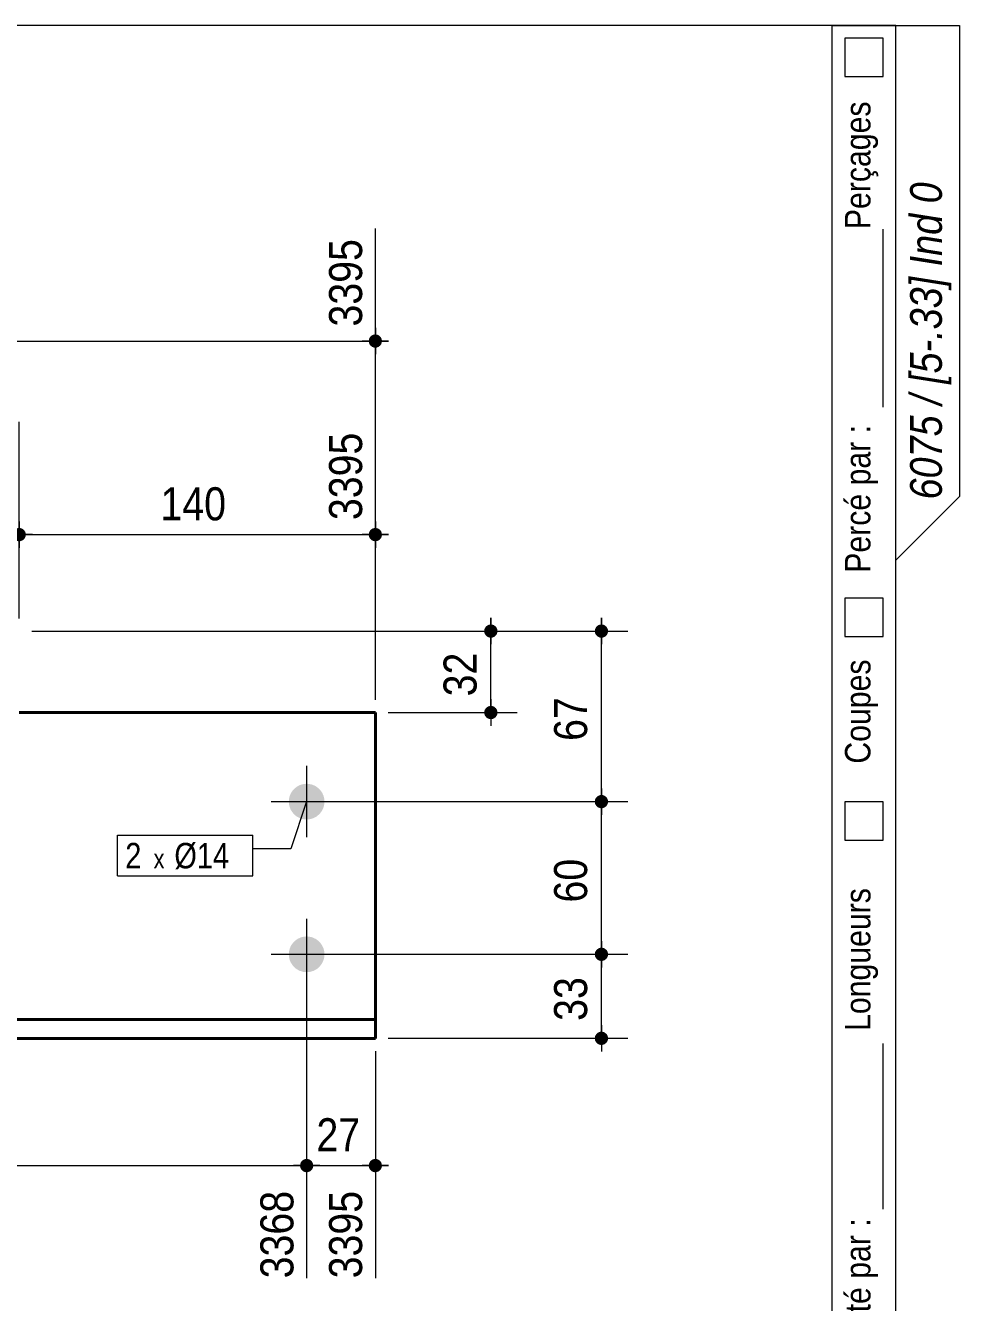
# Model space of a CAD drawing. Header units: millimetres. Extents: x 2 to 287, y 5 to 195.
# Drawn here: x 213.6 to 287, y 94.7 to 195 of the extents above; entities that cross this region are included whole.
import ezdxf

# ---------------------------------------------------------------- set-up
doc = ezdxf.new("R2010")
doc.units = ezdxf.units.MM
doc.linetypes.add('CACHE2', pattern=[1.190625, 0.79375, -0.396875])
for name, color, linetype, lineweight in [('Autre type objet', 1, 'Continuous', 0), ('Boulon', 7, 'Continuous', 0), ('Cache', 7, 'Continuous', 0), ('Cotation', 7, 'Continuous', 0), ('Désignation boulon', 3, 'Continuous', 0), ('Feuille dessin', 5, 'Continuous', 0), ('Piece', 2, 'Continuous', 0)]:
    doc.layers.add(name, color=color, linetype=linetype, lineweight=lineweight)
doc.styles.add('ARIAL', font='ARIAL.TTF')
doc.styles.add('ARIAL_ITALIC', font='ARIALI.TTF')
doc.styles.add('COMIC_SANS_MS', font='COMIC.TTF')

# ---------------------------------------------------------------- blocks, each defined once
blk = doc.blocks.new('*A3')
at = {"layer": 'Boulon'}
for points in [[(234.28, 134.05), (234.28, 134.09), (234.28, 134.12), (234.29, 134.15), (234.29, 134.19), (234.29, 134.22), (234.3, 134.26), (234.31, 134.29), (234.31, 134.32), (234.32, 134.36), (234.33, 134.39), (234.34, 134.42), (234.35, 134.46), (234.36, 134.49), (234.37, 134.52), (234.39, 134.55), (234.4, 134.58), (234.41, 134.62), (234.43, 134.65), (234.44, 134.68), (234.46, 134.71), (234.48, 134.74), (234.5, 134.77), (234.52, 134.8), (234.53, 134.82), (234.55, 134.85), (234.58, 134.88), (234.6, 134.91), (234.62, 134.93), (234.64, 134.96), (234.67, 134.98), (234.69, 135.01), (234.71, 135.03), (234.74, 135.05), (234.76, 135.08), (234.79, 135.1), (234.82, 135.12), (234.85, 135.14), (234.87, 135.16), (234.9, 135.18), (234.93, 135.2), (234.96, 135.22), (234.99, 135.24), (235.02, 135.25), (235.05, 135.27), (235.08, 135.28), (235.11, 135.3), (235.14, 135.31), (235.18, 135.32), (235.21, 135.34), (235.24, 135.35), (235.27, 135.36), (235.31, 135.37), (235.34, 135.38), (235.37, 135.38), (235.41, 135.39), (235.44, 135.4), (235.47, 135.4), (235.51, 135.41), (235.54, 135.41), (235.58, 135.41), (235.61, 135.42), (235.65, 135.42), (235.68, 135.42), (235.71, 135.42), (235.75, 135.42), (235.78, 135.41), (235.82, 135.41), (235.85, 135.41), (235.88, 135.4), (235.92, 135.4), (235.95, 135.39), (235.99, 135.38), (236.02, 135.38), (236.05, 135.37), (236.09, 135.36), (236.12, 135.35), (236.15, 135.34), (236.18, 135.32), (236.22, 135.31), (236.25, 135.3), (236.28, 135.28), (236.31, 135.27), (236.34, 135.25), (236.37, 135.24), (236.4, 135.22), (236.43, 135.2), (236.46, 135.18), (236.49, 135.16), (236.51, 135.14), (236.54, 135.12), (236.57, 135.1), (236.59, 135.08), (236.62, 135.05), (236.64, 135.03), (236.67, 135.01), (236.69, 134.98), (236.72, 134.96), (236.74, 134.93), (236.76, 134.91), (236.78, 134.88), (236.8, 134.85), (236.82, 134.82), (236.84, 134.8), (236.86, 134.77), (236.88, 134.74), (236.9, 134.71), (236.91, 134.68), (236.93, 134.65), (236.94, 134.62), (236.96, 134.58), (236.97, 134.55), (236.99, 134.52), (237, 134.49), (237.01, 134.46), (237.02, 134.42), (237.03, 134.39), (237.04, 134.36), (237.05, 134.32), (237.05, 134.29), (237.06, 134.26), (237.06, 134.22), (237.07, 134.19), (237.07, 134.15), (237.08, 134.12), (237.08, 134.09), (237.08, 134.05), (237.08, 134.02), (237.08, 133.98), (237.08, 133.95), (237.08, 133.91), (237.07, 133.88), (237.07, 133.85), (237.06, 133.81), (237.06, 133.78), (237.05, 133.74), (237.05, 133.71), (237.04, 133.68), (237.03, 133.64), (237.02, 133.61), (237.01, 133.58), (237, 133.55), (236.99, 133.51), (236.97, 133.48), (236.96, 133.45), (236.94, 133.42), (236.93, 133.39), (236.91, 133.36), (236.9, 133.33), (236.88, 133.3), (236.86, 133.27), (236.84, 133.24), (236.82, 133.21), (236.8, 133.18), (236.78, 133.16), (236.76, 133.13), (236.74, 133.1), (236.72, 133.08), (236.69, 133.05), (236.67, 133.03), (236.64, 133), (236.62, 132.98), (236.59, 132.96), (236.57, 132.94), (236.54, 132.91), (236.51, 132.89), (236.49, 132.87), (236.46, 132.85), (236.43, 132.83), (236.4, 132.82), (236.37, 132.8), (236.34, 132.78), (236.31, 132.77), (236.28, 132.75), (236.25, 132.74), (236.22, 132.72), (236.18, 132.71), (236.15, 132.7), (236.12, 132.69), (236.09, 132.68), (236.05, 132.67), (236.02, 132.66), (235.99, 132.65), (235.95, 132.64), (235.92, 132.64), (235.88, 132.63), (235.85, 132.63), (235.82, 132.62), (235.78, 132.62), (235.75, 132.62), (235.71, 132.62), (235.68, 132.62), (235.65, 132.62), (235.61, 132.62), (235.58, 132.62), (235.54, 132.62), (235.51, 132.63), (235.47, 132.63), (235.44, 132.64), (235.41, 132.64), (235.37, 132.65), (235.34, 132.66), (235.31, 132.67), (235.27, 132.68), (235.24, 132.69), (235.21, 132.7), (235.18, 132.71), (235.14, 132.72), (235.11, 132.74), (235.08, 132.75), (235.05, 132.77), (235.02, 132.78), (234.99, 132.8), (234.96, 132.82), (234.93, 132.83), (234.9, 132.85), (234.87, 132.87), (234.85, 132.89), (234.82, 132.91), (234.79, 132.94), (234.76, 132.96), (234.74, 132.98), (234.71, 133), (234.69, 133.03), (234.67, 133.05), (234.64, 133.08), (234.62, 133.1), (234.6, 133.13), (234.58, 133.16), (234.55, 133.18), (234.53, 133.21), (234.52, 133.24), (234.5, 133.27), (234.48, 133.3), (234.46, 133.33), (234.44, 133.36), (234.43, 133.39), (234.41, 133.42), (234.4, 133.45), (234.39, 133.48), (234.37, 133.51), (234.36, 133.55), (234.35, 133.58), (234.34, 133.61), (234.33, 133.64), (234.32, 133.68), (234.31, 133.71), (234.31, 133.74), (234.3, 133.78), (234.29, 133.81), (234.29, 133.85), (234.29, 133.88), (234.28, 133.91), (234.28, 133.95), (234.28, 133.98), (234.28, 134.02)], [(234.28, 122.05), (234.28, 122.09), (234.28, 122.12), (234.29, 122.15), (234.29, 122.19), (234.29, 122.22), (234.3, 122.26), (234.31, 122.29), (234.31, 122.32), (234.32, 122.36), (234.33, 122.39), (234.34, 122.42), (234.35, 122.46), (234.36, 122.49), (234.37, 122.52), (234.39, 122.55), (234.4, 122.58), (234.41, 122.62), (234.43, 122.65), (234.44, 122.68), (234.46, 122.71), (234.48, 122.74), (234.5, 122.77), (234.52, 122.8), (234.53, 122.82), (234.55, 122.85), (234.58, 122.88), (234.6, 122.91), (234.62, 122.93), (234.64, 122.96), (234.67, 122.98), (234.69, 123.01), (234.71, 123.03), (234.74, 123.05), (234.76, 123.08), (234.79, 123.1), (234.82, 123.12), (234.85, 123.14), (234.87, 123.16), (234.9, 123.18), (234.93, 123.2), (234.96, 123.22), (234.99, 123.24), (235.02, 123.25), (235.05, 123.27), (235.08, 123.28), (235.11, 123.3), (235.14, 123.31), (235.18, 123.32), (235.21, 123.34), (235.24, 123.35), (235.27, 123.36), (235.31, 123.37), (235.34, 123.38), (235.37, 123.38), (235.41, 123.39), (235.44, 123.4), (235.47, 123.4), (235.51, 123.41), (235.54, 123.41), (235.58, 123.41), (235.61, 123.42), (235.65, 123.42), (235.68, 123.42), (235.71, 123.42), (235.75, 123.42), (235.78, 123.41), (235.82, 123.41), (235.85, 123.41), (235.88, 123.4), (235.92, 123.4), (235.95, 123.39), (235.99, 123.38), (236.02, 123.38), (236.05, 123.37), (236.09, 123.36), (236.12, 123.35), (236.15, 123.34), (236.18, 123.32), (236.22, 123.31), (236.25, 123.3), (236.28, 123.28), (236.31, 123.27), (236.34, 123.25), (236.37, 123.24), (236.4, 123.22), (236.43, 123.2), (236.46, 123.18), (236.49, 123.16), (236.51, 123.14), (236.54, 123.12), (236.57, 123.1), (236.59, 123.08), (236.62, 123.05), (236.64, 123.03), (236.67, 123.01), (236.69, 122.98), (236.72, 122.96), (236.74, 122.93), (236.76, 122.91), (236.78, 122.88), (236.8, 122.85), (236.82, 122.82), (236.84, 122.8), (236.86, 122.77), (236.88, 122.74), (236.9, 122.71), (236.91, 122.68), (236.93, 122.65), (236.94, 122.62), (236.96, 122.58), (236.97, 122.55), (236.99, 122.52), (237, 122.49), (237.01, 122.46), (237.02, 122.42), (237.03, 122.39), (237.04, 122.36), (237.05, 122.32), (237.05, 122.29), (237.06, 122.26), (237.06, 122.22), (237.07, 122.19), (237.07, 122.15), (237.08, 122.12), (237.08, 122.09), (237.08, 122.05), (237.08, 122.02), (237.08, 121.98), (237.08, 121.95), (237.08, 121.91), (237.07, 121.88), (237.07, 121.85), (237.06, 121.81), (237.06, 121.78), (237.05, 121.74), (237.05, 121.71), (237.04, 121.68), (237.03, 121.64), (237.02, 121.61), (237.01, 121.58), (237, 121.55), (236.99, 121.51), (236.97, 121.48), (236.96, 121.45), (236.94, 121.42), (236.93, 121.39), (236.91, 121.36), (236.9, 121.33), (236.88, 121.3), (236.86, 121.27), (236.84, 121.24), (236.82, 121.21), (236.8, 121.18), (236.78, 121.16), (236.76, 121.13), (236.74, 121.1), (236.72, 121.08), (236.69, 121.05), (236.67, 121.03), (236.64, 121), (236.62, 120.98), (236.59, 120.96), (236.57, 120.94), (236.54, 120.91), (236.51, 120.89), (236.49, 120.87), (236.46, 120.85), (236.43, 120.83), (236.4, 120.82), (236.37, 120.8), (236.34, 120.78), (236.31, 120.77), (236.28, 120.75), (236.25, 120.74), (236.22, 120.72), (236.18, 120.71), (236.15, 120.7), (236.12, 120.69), (236.09, 120.68), (236.05, 120.67), (236.02, 120.66), (235.99, 120.65), (235.95, 120.64), (235.92, 120.64), (235.88, 120.63), (235.85, 120.63), (235.82, 120.62), (235.78, 120.62), (235.75, 120.62), (235.71, 120.62), (235.68, 120.62), (235.65, 120.62), (235.61, 120.62), (235.58, 120.62), (235.54, 120.62), (235.51, 120.63), (235.47, 120.63), (235.44, 120.64), (235.41, 120.64), (235.37, 120.65), (235.34, 120.66), (235.31, 120.67), (235.27, 120.68), (235.24, 120.69), (235.21, 120.7), (235.18, 120.71), (235.14, 120.72), (235.11, 120.74), (235.08, 120.75), (235.05, 120.77), (235.02, 120.78), (234.99, 120.8), (234.96, 120.82), (234.93, 120.83), (234.9, 120.85), (234.87, 120.87), (234.85, 120.89), (234.82, 120.91), (234.79, 120.94), (234.76, 120.96), (234.74, 120.98), (234.71, 121), (234.69, 121.03), (234.67, 121.05), (234.64, 121.08), (234.62, 121.1), (234.6, 121.13), (234.58, 121.16), (234.55, 121.18), (234.53, 121.21), (234.52, 121.24), (234.5, 121.27), (234.48, 121.3), (234.46, 121.33), (234.44, 121.36), (234.43, 121.39), (234.41, 121.42), (234.4, 121.45), (234.39, 121.48), (234.37, 121.51), (234.36, 121.55), (234.35, 121.58), (234.34, 121.61), (234.33, 121.64), (234.32, 121.68), (234.31, 121.71), (234.31, 121.74), (234.3, 121.78), (234.29, 121.81), (234.29, 121.85), (234.29, 121.88), (234.28, 121.91), (234.28, 121.95), (234.28, 121.98), (234.28, 122.02)]]:
    blk.add_hatch(color=256, dxfattribs=at).paths.add_polyline_path(points, flags=17)
at = {"layer": 'Boulon', "linetype": 'Continuous', "lineweight": 0}
for p, q in [((235.68, 136.82), (235.68, 131.22)), ((232.88, 134.02), (238.48, 134.02)), ((235.68, 124.82), (235.68, 119.22)), ((232.88, 122.02), (238.48, 122.02))]:
    blk.add_line(p, q, dxfattribs=at)
blk = doc.blocks.new('*A4')
at = {"layer": 'Cache', "color": 7, "linetype": 'CACHE2', "lineweight": 20}
blk.add_line((241.079679, 116.897109), (241.079679, 115.417109), dxfattribs=at)
at = {"layer": 'Piece', "color": 2, "linetype": 'Continuous', "lineweight": 40}
for p, q in [((241.079679, 141.017109), (213.079679, 141.017109)), ((241.079679, 116.897109), (241.079679, 141.017109)), ((173.079679, 116.897109), (241.079679, 116.897109)), ((241.079679, 115.417109), (241.079679, 116.897109)), ((241.079679, 115.417109), (173.079679, 115.417109))]:
    blk.add_line(p, q, dxfattribs=at)
blk = doc.blocks.new('*A5')
at = {"layer": 'Feuille dessin', "linetype": 'Continuous', "lineweight": 0}
for p, q in [((282, 195), (5, 195)), ((282, 5), (282, 195))]:
    blk.add_line(p, q, dxfattribs=at)
blk = doc.blocks.new('*A6')
at = {"layer": 'Autre type objet', "linetype": 'Continuous', "lineweight": 0}
for p, q in [((277, 42), (277, 195)), ((277, 195), (287, 195)), ((282, 42), (282, 195)), ((287, 195), (287, 158)), ((278, 194), (278, 191)), ((281, 194), (278, 194)), ((281, 191), (281, 194)), ((278, 191), (281, 191)), ((281, 165), (281, 179)), ((287, 158), (282, 153)), ((278, 150), (278, 147)), ((281, 150), (278, 150)), ((281, 147), (281, 150)), ((278, 147), (281, 147)), ((278, 134), (278, 131)), ((281, 134), (278, 134)), ((281, 131), (281, 134)), ((278, 131), (281, 131)), ((281, 102), (281, 115))]:
    blk.add_line(p, q, dxfattribs=at)
at = {"layer": 'Autre type objet', "width": 0.85}
for s, height, style, p in [('Perçages', 2, 'ARIAL', (280, 179)), ('6075 / [5-.33] Ind 0', 2.5, 'ARIAL_ITALIC', (285.619109, 157.760245)), ('Percé par :', 2, 'ARIAL', (280, 152)), ('Coupes', 2, 'ARIAL', (280, 137)), ('Longueurs', 2, 'ARIAL', (280, 116)), ('Débité par :', 2, 'ARIAL', (280, 89))]:
    blk.add_text(s, height=height, rotation=90, dxfattribs=dict(at, style=style)).set_placement(p)
blk = doc.blocks.new('*A12')
at = {"layer": 'Cotation'}
for points in [[(250.14, 146.9), (250.11, 146.9), (250.09, 146.9), (250.06, 146.91), (250.04, 146.91), (250.01, 146.92), (249.99, 146.93), (249.96, 146.94), (249.94, 146.95), (249.92, 146.96), (249.89, 146.97), (249.87, 146.98), (249.85, 147), (249.83, 147.02), (249.81, 147.03), (249.79, 147.05), (249.78, 147.07), (249.76, 147.09), (249.74, 147.11), (249.73, 147.13), (249.72, 147.15), (249.7, 147.17), (249.69, 147.19), (249.68, 147.22), (249.67, 147.24), (249.66, 147.27), (249.66, 147.29), (249.65, 147.32), (249.65, 147.34), (249.64, 147.37), (249.64, 147.39), (249.64, 147.42), (249.64, 147.44), (249.64, 147.47), (249.65, 147.49), (249.65, 147.52), (249.66, 147.54), (249.66, 147.57), (249.67, 147.59), (249.68, 147.62), (249.69, 147.64), (249.7, 147.66), (249.72, 147.68), (249.73, 147.71), (249.74, 147.73), (249.76, 147.75), (249.78, 147.77), (249.79, 147.78), (249.81, 147.8), (249.83, 147.82), (249.85, 147.83), (249.87, 147.85), (249.89, 147.86), (249.92, 147.88), (249.94, 147.89), (249.96, 147.9), (249.99, 147.91), (250.01, 147.91), (250.04, 147.92), (250.06, 147.93), (250.09, 147.93), (250.11, 147.93), (250.14, 147.94), (250.16, 147.94), (250.19, 147.94), (250.21, 147.93), (250.24, 147.93), (250.26, 147.93), (250.29, 147.92), (250.31, 147.91), (250.34, 147.91), (250.36, 147.9), (250.38, 147.89), (250.41, 147.88), (250.43, 147.86), (250.45, 147.85), (250.47, 147.83), (250.49, 147.82), (250.51, 147.8), (250.53, 147.78), (250.55, 147.77), (250.56, 147.75), (250.58, 147.73), (250.59, 147.71), (250.61, 147.68), (250.62, 147.66), (250.63, 147.64), (250.64, 147.62), (250.65, 147.59), (250.66, 147.57), (250.67, 147.54), (250.67, 147.52), (250.68, 147.49), (250.68, 147.47), (250.68, 147.44), (250.68, 147.42), (250.68, 147.39), (250.68, 147.37), (250.68, 147.34), (250.67, 147.32), (250.67, 147.29), (250.66, 147.27), (250.65, 147.24), (250.64, 147.22), (250.63, 147.19), (250.62, 147.17), (250.61, 147.15), (250.59, 147.13), (250.58, 147.11), (250.56, 147.09), (250.55, 147.07), (250.53, 147.05), (250.51, 147.03), (250.49, 147.02), (250.47, 147), (250.45, 146.98), (250.43, 146.97), (250.41, 146.96), (250.38, 146.95), (250.36, 146.94), (250.34, 146.93), (250.31, 146.92), (250.29, 146.91), (250.26, 146.91), (250.24, 146.9), (250.21, 146.9), (250.19, 146.9), (250.16, 146.9)], [(250.14, 140.5), (250.11, 140.5), (250.09, 140.5), (250.06, 140.51), (250.04, 140.51), (250.01, 140.52), (249.99, 140.53), (249.96, 140.54), (249.94, 140.55), (249.92, 140.56), (249.89, 140.57), (249.87, 140.58), (249.85, 140.6), (249.83, 140.62), (249.81, 140.63), (249.79, 140.65), (249.78, 140.67), (249.76, 140.69), (249.74, 140.71), (249.73, 140.73), (249.72, 140.75), (249.7, 140.77), (249.69, 140.79), (249.68, 140.82), (249.67, 140.84), (249.66, 140.87), (249.66, 140.89), (249.65, 140.92), (249.65, 140.94), (249.64, 140.97), (249.64, 140.99), (249.64, 141.02), (249.64, 141.04), (249.64, 141.07), (249.65, 141.09), (249.65, 141.12), (249.66, 141.14), (249.66, 141.17), (249.67, 141.19), (249.68, 141.22), (249.69, 141.24), (249.7, 141.26), (249.72, 141.28), (249.73, 141.31), (249.74, 141.33), (249.76, 141.35), (249.78, 141.37), (249.79, 141.38), (249.81, 141.4), (249.83, 141.42), (249.85, 141.43), (249.87, 141.45), (249.89, 141.46), (249.92, 141.48), (249.94, 141.49), (249.96, 141.5), (249.99, 141.51), (250.01, 141.51), (250.04, 141.52), (250.06, 141.53), (250.09, 141.53), (250.11, 141.53), (250.14, 141.54), (250.16, 141.54), (250.19, 141.54), (250.21, 141.53), (250.24, 141.53), (250.26, 141.53), (250.29, 141.52), (250.31, 141.51), (250.34, 141.51), (250.36, 141.5), (250.38, 141.49), (250.41, 141.48), (250.43, 141.46), (250.45, 141.45), (250.47, 141.43), (250.49, 141.42), (250.51, 141.4), (250.53, 141.38), (250.55, 141.37), (250.56, 141.35), (250.58, 141.33), (250.59, 141.31), (250.61, 141.28), (250.62, 141.26), (250.63, 141.24), (250.64, 141.22), (250.65, 141.19), (250.66, 141.17), (250.67, 141.14), (250.67, 141.12), (250.68, 141.09), (250.68, 141.07), (250.68, 141.04), (250.68, 141.02), (250.68, 140.99), (250.68, 140.97), (250.68, 140.94), (250.67, 140.92), (250.67, 140.89), (250.66, 140.87), (250.65, 140.84), (250.64, 140.82), (250.63, 140.79), (250.62, 140.77), (250.61, 140.75), (250.59, 140.73), (250.58, 140.71), (250.56, 140.69), (250.55, 140.67), (250.53, 140.65), (250.51, 140.63), (250.49, 140.62), (250.47, 140.6), (250.45, 140.58), (250.43, 140.57), (250.41, 140.56), (250.38, 140.55), (250.36, 140.54), (250.34, 140.53), (250.31, 140.52), (250.29, 140.51), (250.26, 140.51), (250.24, 140.5), (250.21, 140.5), (250.19, 140.5), (250.16, 140.5)]]:
    blk.add_hatch(color=256, dxfattribs=at).paths.add_polyline_path(points, flags=17)
at = {"layer": 'Cotation', "linetype": 'Continuous', "lineweight": 0}
for p, q in [((250.16, 148.46), (250.16, 146.38)), ((250.16, 147.42), (250.16, 148.46)), ((214.08, 147.42), (252.24, 147.42)), ((249.12, 147.42), (251.2, 147.42)), ((250.16, 141.02), (250.16, 147.42)), ((250.16, 142.06), (250.16, 139.98)), ((242.08, 141.02), (252.24, 141.02)), ((249.12, 141.02), (251.2, 141.02)), ((250.16, 141.02), (250.16, 139.98))]:
    blk.add_line(p, q, dxfattribs=at)
at = {"layer": 'Cotation'}
for p in [(250.16, 147.42), (250.16, 141.02)]:
    blk.add_point(p, dxfattribs=at)
at = {"layer": 'Cotation', "style": 'ARIAL', "width": 0.85}
blk.add_text('32', height=2.6, rotation=90.0002, dxfattribs=at).set_placement((249.04, 142.29))
blk = doc.blocks.new('*A16')
at = {"layer": 'Cotation'}
for points in [[(258.83, 121.5), (258.8, 121.5), (258.78, 121.5), (258.75, 121.51), (258.73, 121.51), (258.7, 121.52), (258.68, 121.53), (258.66, 121.54), (258.63, 121.55), (258.61, 121.56), (258.59, 121.57), (258.57, 121.58), (258.54, 121.6), (258.52, 121.62), (258.5, 121.63), (258.49, 121.65), (258.47, 121.67), (258.45, 121.69), (258.44, 121.71), (258.42, 121.73), (258.41, 121.75), (258.4, 121.77), (258.38, 121.79), (258.37, 121.82), (258.36, 121.84), (258.36, 121.87), (258.35, 121.89), (258.34, 121.92), (258.34, 121.94), (258.34, 121.97), (258.33, 121.99), (258.33, 122.02), (258.33, 122.04), (258.34, 122.07), (258.34, 122.09), (258.34, 122.12), (258.35, 122.14), (258.36, 122.17), (258.36, 122.19), (258.37, 122.22), (258.38, 122.24), (258.4, 122.26), (258.41, 122.28), (258.42, 122.31), (258.44, 122.33), (258.45, 122.35), (258.47, 122.37), (258.49, 122.38), (258.5, 122.4), (258.52, 122.42), (258.54, 122.43), (258.57, 122.45), (258.59, 122.46), (258.61, 122.48), (258.63, 122.49), (258.66, 122.5), (258.68, 122.51), (258.7, 122.51), (258.73, 122.52), (258.75, 122.53), (258.78, 122.53), (258.8, 122.53), (258.83, 122.54), (258.85, 122.54), (258.88, 122.54), (258.9, 122.53), (258.93, 122.53), (258.96, 122.53), (258.98, 122.52), (259, 122.51), (259.03, 122.51), (259.05, 122.5), (259.08, 122.49), (259.1, 122.48), (259.12, 122.46), (259.14, 122.45), (259.16, 122.43), (259.18, 122.42), (259.2, 122.4), (259.22, 122.38), (259.24, 122.37), (259.26, 122.35), (259.27, 122.33), (259.29, 122.31), (259.3, 122.28), (259.31, 122.26), (259.32, 122.24), (259.33, 122.22), (259.34, 122.19), (259.35, 122.17), (259.36, 122.14), (259.36, 122.12), (259.37, 122.09), (259.37, 122.07), (259.37, 122.04), (259.37, 122.02), (259.37, 121.99), (259.37, 121.97), (259.37, 121.94), (259.36, 121.92), (259.36, 121.89), (259.35, 121.87), (259.34, 121.84), (259.33, 121.82), (259.32, 121.79), (259.31, 121.77), (259.3, 121.75), (259.29, 121.73), (259.27, 121.71), (259.26, 121.69), (259.24, 121.67), (259.22, 121.65), (259.2, 121.63), (259.18, 121.62), (259.16, 121.6), (259.14, 121.58), (259.12, 121.57), (259.1, 121.56), (259.08, 121.55), (259.05, 121.54), (259.03, 121.53), (259, 121.52), (258.98, 121.51), (258.96, 121.51), (258.93, 121.5), (258.9, 121.5), (258.88, 121.5), (258.85, 121.5)], [(258.83, 114.9), (258.8, 114.9), (258.78, 114.9), (258.75, 114.91), (258.73, 114.91), (258.7, 114.92), (258.68, 114.93), (258.66, 114.94), (258.63, 114.95), (258.61, 114.96), (258.59, 114.97), (258.57, 114.98), (258.54, 115), (258.52, 115.02), (258.5, 115.03), (258.49, 115.05), (258.47, 115.07), (258.45, 115.09), (258.44, 115.11), (258.42, 115.13), (258.41, 115.15), (258.4, 115.17), (258.38, 115.19), (258.37, 115.22), (258.36, 115.24), (258.36, 115.27), (258.35, 115.29), (258.34, 115.32), (258.34, 115.34), (258.34, 115.37), (258.33, 115.39), (258.33, 115.42), (258.33, 115.44), (258.34, 115.47), (258.34, 115.49), (258.34, 115.52), (258.35, 115.54), (258.36, 115.57), (258.36, 115.59), (258.37, 115.62), (258.38, 115.64), (258.4, 115.66), (258.41, 115.68), (258.42, 115.71), (258.44, 115.73), (258.45, 115.75), (258.47, 115.77), (258.49, 115.78), (258.5, 115.8), (258.52, 115.82), (258.54, 115.83), (258.57, 115.85), (258.59, 115.86), (258.61, 115.88), (258.63, 115.89), (258.66, 115.9), (258.68, 115.91), (258.7, 115.91), (258.73, 115.92), (258.75, 115.93), (258.78, 115.93), (258.8, 115.93), (258.83, 115.94), (258.85, 115.94), (258.88, 115.94), (258.9, 115.93), (258.93, 115.93), (258.96, 115.93), (258.98, 115.92), (259, 115.91), (259.03, 115.91), (259.05, 115.9), (259.08, 115.89), (259.1, 115.88), (259.12, 115.86), (259.14, 115.85), (259.16, 115.83), (259.18, 115.82), (259.2, 115.8), (259.22, 115.78), (259.24, 115.77), (259.26, 115.75), (259.27, 115.73), (259.29, 115.71), (259.3, 115.68), (259.31, 115.66), (259.32, 115.64), (259.33, 115.62), (259.34, 115.59), (259.35, 115.57), (259.36, 115.54), (259.36, 115.52), (259.37, 115.49), (259.37, 115.47), (259.37, 115.44), (259.37, 115.42), (259.37, 115.39), (259.37, 115.37), (259.37, 115.34), (259.36, 115.32), (259.36, 115.29), (259.35, 115.27), (259.34, 115.24), (259.33, 115.22), (259.32, 115.19), (259.31, 115.17), (259.3, 115.15), (259.29, 115.13), (259.27, 115.11), (259.26, 115.09), (259.24, 115.07), (259.22, 115.05), (259.2, 115.03), (259.18, 115.02), (259.16, 115), (259.14, 114.98), (259.12, 114.97), (259.1, 114.96), (259.08, 114.95), (259.05, 114.94), (259.03, 114.93), (259, 114.92), (258.98, 114.91), (258.96, 114.91), (258.93, 114.9), (258.9, 114.9), (258.88, 114.9), (258.85, 114.9)]]:
    blk.add_hatch(color=256, dxfattribs=at).paths.add_polyline_path(points, flags=17)
at = {"layer": 'Cotation', "linetype": 'Continuous', "lineweight": 0}
for p, q in [((258.85, 123.06), (258.85, 120.98)), ((258.85, 122.02), (258.85, 123.06)), ((236.68, 122.02), (260.93, 122.02)), ((257.81, 122.02), (259.89, 122.02)), ((258.85, 115.42), (258.85, 122.02)), ((258.85, 116.46), (258.85, 114.38)), ((242.08, 115.42), (260.93, 115.42)), ((257.81, 115.42), (259.89, 115.42)), ((258.85, 115.42), (258.85, 114.38))]:
    blk.add_line(p, q, dxfattribs=at)
at = {"layer": 'Cotation'}
for p in [(258.85, 122.02), (258.85, 115.42)]:
    blk.add_point(p, dxfattribs=at)
at = {"layer": 'Cotation', "style": 'ARIAL', "width": 0.85}
blk.add_text('33', height=2.6, rotation=90.0002, dxfattribs=at).set_placement((257.73, 116.79))
blk = doc.blocks.new('*A17')
at = {"layer": 'Cotation'}
for points in [[(258.83, 133.5), (258.8, 133.5), (258.78, 133.5), (258.75, 133.51), (258.73, 133.51), (258.7, 133.52), (258.68, 133.53), (258.66, 133.54), (258.63, 133.55), (258.61, 133.56), (258.59, 133.57), (258.57, 133.58), (258.54, 133.6), (258.52, 133.62), (258.5, 133.63), (258.49, 133.65), (258.47, 133.67), (258.45, 133.69), (258.44, 133.71), (258.42, 133.73), (258.41, 133.75), (258.4, 133.77), (258.38, 133.79), (258.37, 133.82), (258.36, 133.84), (258.36, 133.87), (258.35, 133.89), (258.34, 133.92), (258.34, 133.94), (258.34, 133.97), (258.33, 133.99), (258.33, 134.02), (258.33, 134.04), (258.34, 134.07), (258.34, 134.09), (258.34, 134.12), (258.35, 134.14), (258.36, 134.17), (258.36, 134.19), (258.37, 134.22), (258.38, 134.24), (258.4, 134.26), (258.41, 134.28), (258.42, 134.31), (258.44, 134.33), (258.45, 134.35), (258.47, 134.37), (258.49, 134.38), (258.5, 134.4), (258.52, 134.42), (258.54, 134.43), (258.57, 134.45), (258.59, 134.46), (258.61, 134.48), (258.63, 134.49), (258.66, 134.5), (258.68, 134.51), (258.7, 134.51), (258.73, 134.52), (258.75, 134.53), (258.78, 134.53), (258.8, 134.53), (258.83, 134.54), (258.85, 134.54), (258.88, 134.54), (258.9, 134.53), (258.93, 134.53), (258.96, 134.53), (258.98, 134.52), (259, 134.51), (259.03, 134.51), (259.05, 134.5), (259.08, 134.49), (259.1, 134.48), (259.12, 134.46), (259.14, 134.45), (259.16, 134.43), (259.18, 134.42), (259.2, 134.4), (259.22, 134.38), (259.24, 134.37), (259.26, 134.35), (259.27, 134.33), (259.29, 134.31), (259.3, 134.28), (259.31, 134.26), (259.32, 134.24), (259.33, 134.22), (259.34, 134.19), (259.35, 134.17), (259.36, 134.14), (259.36, 134.12), (259.37, 134.09), (259.37, 134.07), (259.37, 134.04), (259.37, 134.02), (259.37, 133.99), (259.37, 133.97), (259.37, 133.94), (259.36, 133.92), (259.36, 133.89), (259.35, 133.87), (259.34, 133.84), (259.33, 133.82), (259.32, 133.79), (259.31, 133.77), (259.3, 133.75), (259.29, 133.73), (259.27, 133.71), (259.26, 133.69), (259.24, 133.67), (259.22, 133.65), (259.2, 133.63), (259.18, 133.62), (259.16, 133.6), (259.14, 133.58), (259.12, 133.57), (259.1, 133.56), (259.08, 133.55), (259.05, 133.54), (259.03, 133.53), (259, 133.52), (258.98, 133.51), (258.96, 133.51), (258.93, 133.5), (258.9, 133.5), (258.88, 133.5), (258.85, 133.5)], [(258.83, 121.5), (258.8, 121.5), (258.78, 121.5), (258.75, 121.51), (258.73, 121.51), (258.7, 121.52), (258.68, 121.53), (258.66, 121.54), (258.63, 121.55), (258.61, 121.56), (258.59, 121.57), (258.57, 121.58), (258.54, 121.6), (258.52, 121.62), (258.5, 121.63), (258.49, 121.65), (258.47, 121.67), (258.45, 121.69), (258.44, 121.71), (258.42, 121.73), (258.41, 121.75), (258.4, 121.77), (258.38, 121.79), (258.37, 121.82), (258.36, 121.84), (258.36, 121.87), (258.35, 121.89), (258.34, 121.92), (258.34, 121.94), (258.34, 121.97), (258.33, 121.99), (258.33, 122.02), (258.33, 122.04), (258.34, 122.07), (258.34, 122.09), (258.34, 122.12), (258.35, 122.14), (258.36, 122.17), (258.36, 122.19), (258.37, 122.22), (258.38, 122.24), (258.4, 122.26), (258.41, 122.28), (258.42, 122.31), (258.44, 122.33), (258.45, 122.35), (258.47, 122.37), (258.49, 122.38), (258.5, 122.4), (258.52, 122.42), (258.54, 122.43), (258.57, 122.45), (258.59, 122.46), (258.61, 122.48), (258.63, 122.49), (258.66, 122.5), (258.68, 122.51), (258.7, 122.51), (258.73, 122.52), (258.75, 122.53), (258.78, 122.53), (258.8, 122.53), (258.83, 122.54), (258.85, 122.54), (258.88, 122.54), (258.9, 122.53), (258.93, 122.53), (258.96, 122.53), (258.98, 122.52), (259, 122.51), (259.03, 122.51), (259.05, 122.5), (259.08, 122.49), (259.1, 122.48), (259.12, 122.46), (259.14, 122.45), (259.16, 122.43), (259.18, 122.42), (259.2, 122.4), (259.22, 122.38), (259.24, 122.37), (259.26, 122.35), (259.27, 122.33), (259.29, 122.31), (259.3, 122.28), (259.31, 122.26), (259.32, 122.24), (259.33, 122.22), (259.34, 122.19), (259.35, 122.17), (259.36, 122.14), (259.36, 122.12), (259.37, 122.09), (259.37, 122.07), (259.37, 122.04), (259.37, 122.02), (259.37, 121.99), (259.37, 121.97), (259.37, 121.94), (259.36, 121.92), (259.36, 121.89), (259.35, 121.87), (259.34, 121.84), (259.33, 121.82), (259.32, 121.79), (259.31, 121.77), (259.3, 121.75), (259.29, 121.73), (259.27, 121.71), (259.26, 121.69), (259.24, 121.67), (259.22, 121.65), (259.2, 121.63), (259.18, 121.62), (259.16, 121.6), (259.14, 121.58), (259.12, 121.57), (259.1, 121.56), (259.08, 121.55), (259.05, 121.54), (259.03, 121.53), (259, 121.52), (258.98, 121.51), (258.96, 121.51), (258.93, 121.5), (258.9, 121.5), (258.88, 121.5), (258.85, 121.5)]]:
    blk.add_hatch(color=256, dxfattribs=at).paths.add_polyline_path(points, flags=17)
at = {"layer": 'Cotation', "linetype": 'Continuous', "lineweight": 0}
for p, q in [((258.85, 135.06), (258.85, 132.98)), ((258.85, 134.02), (258.85, 135.06)), ((236.68, 134.02), (260.93, 134.02)), ((257.81, 134.02), (259.89, 134.02)), ((258.85, 122.02), (258.85, 134.02)), ((258.85, 123.06), (258.85, 120.98)), ((236.68, 122.02), (260.93, 122.02)), ((257.81, 122.02), (259.89, 122.02)), ((258.85, 122.02), (258.85, 120.98))]:
    blk.add_line(p, q, dxfattribs=at)
at = {"layer": 'Cotation'}
for p in [(258.85, 134.02), (258.85, 122.02)]:
    blk.add_point(p, dxfattribs=at)
at = {"layer": 'Cotation', "style": 'ARIAL', "width": 0.85}
blk.add_text('60', height=2.6, rotation=90.0002, dxfattribs=at).set_placement((257.73, 126.09))
blk = doc.blocks.new('*A18')
at = {"layer": 'Cotation'}
for points in [[(258.83, 146.9), (258.8, 146.9), (258.78, 146.9), (258.75, 146.91), (258.73, 146.91), (258.7, 146.92), (258.68, 146.93), (258.66, 146.94), (258.63, 146.95), (258.61, 146.96), (258.59, 146.97), (258.57, 146.98), (258.54, 147), (258.52, 147.02), (258.5, 147.03), (258.49, 147.05), (258.47, 147.07), (258.45, 147.09), (258.44, 147.11), (258.42, 147.13), (258.41, 147.15), (258.4, 147.17), (258.38, 147.19), (258.37, 147.22), (258.36, 147.24), (258.36, 147.27), (258.35, 147.29), (258.34, 147.32), (258.34, 147.34), (258.34, 147.37), (258.33, 147.39), (258.33, 147.42), (258.33, 147.44), (258.34, 147.47), (258.34, 147.49), (258.34, 147.52), (258.35, 147.54), (258.36, 147.57), (258.36, 147.59), (258.37, 147.62), (258.38, 147.64), (258.4, 147.66), (258.41, 147.68), (258.42, 147.71), (258.44, 147.73), (258.45, 147.75), (258.47, 147.77), (258.49, 147.78), (258.5, 147.8), (258.52, 147.82), (258.54, 147.83), (258.57, 147.85), (258.59, 147.86), (258.61, 147.88), (258.63, 147.89), (258.66, 147.9), (258.68, 147.91), (258.7, 147.91), (258.73, 147.92), (258.75, 147.93), (258.78, 147.93), (258.8, 147.93), (258.83, 147.94), (258.85, 147.94), (258.88, 147.94), (258.9, 147.93), (258.93, 147.93), (258.96, 147.93), (258.98, 147.92), (259, 147.91), (259.03, 147.91), (259.05, 147.9), (259.08, 147.89), (259.1, 147.88), (259.12, 147.86), (259.14, 147.85), (259.16, 147.83), (259.18, 147.82), (259.2, 147.8), (259.22, 147.78), (259.24, 147.77), (259.26, 147.75), (259.27, 147.73), (259.29, 147.71), (259.3, 147.68), (259.31, 147.66), (259.32, 147.64), (259.33, 147.62), (259.34, 147.59), (259.35, 147.57), (259.36, 147.54), (259.36, 147.52), (259.37, 147.49), (259.37, 147.47), (259.37, 147.44), (259.37, 147.42), (259.37, 147.39), (259.37, 147.37), (259.37, 147.34), (259.36, 147.32), (259.36, 147.29), (259.35, 147.27), (259.34, 147.24), (259.33, 147.22), (259.32, 147.19), (259.31, 147.17), (259.3, 147.15), (259.29, 147.13), (259.27, 147.11), (259.26, 147.09), (259.24, 147.07), (259.22, 147.05), (259.2, 147.03), (259.18, 147.02), (259.16, 147), (259.14, 146.98), (259.12, 146.97), (259.1, 146.96), (259.08, 146.95), (259.05, 146.94), (259.03, 146.93), (259, 146.92), (258.98, 146.91), (258.96, 146.91), (258.93, 146.9), (258.9, 146.9), (258.88, 146.9), (258.85, 146.9)], [(258.83, 133.5), (258.8, 133.5), (258.78, 133.5), (258.75, 133.51), (258.73, 133.51), (258.7, 133.52), (258.68, 133.53), (258.66, 133.54), (258.63, 133.55), (258.61, 133.56), (258.59, 133.57), (258.57, 133.58), (258.54, 133.6), (258.52, 133.62), (258.5, 133.63), (258.49, 133.65), (258.47, 133.67), (258.45, 133.69), (258.44, 133.71), (258.42, 133.73), (258.41, 133.75), (258.4, 133.77), (258.38, 133.79), (258.37, 133.82), (258.36, 133.84), (258.36, 133.87), (258.35, 133.89), (258.34, 133.92), (258.34, 133.94), (258.34, 133.97), (258.33, 133.99), (258.33, 134.02), (258.33, 134.04), (258.34, 134.07), (258.34, 134.09), (258.34, 134.12), (258.35, 134.14), (258.36, 134.17), (258.36, 134.19), (258.37, 134.22), (258.38, 134.24), (258.4, 134.26), (258.41, 134.28), (258.42, 134.31), (258.44, 134.33), (258.45, 134.35), (258.47, 134.37), (258.49, 134.38), (258.5, 134.4), (258.52, 134.42), (258.54, 134.43), (258.57, 134.45), (258.59, 134.46), (258.61, 134.48), (258.63, 134.49), (258.66, 134.5), (258.68, 134.51), (258.7, 134.51), (258.73, 134.52), (258.75, 134.53), (258.78, 134.53), (258.8, 134.53), (258.83, 134.54), (258.85, 134.54), (258.88, 134.54), (258.9, 134.53), (258.93, 134.53), (258.96, 134.53), (258.98, 134.52), (259, 134.51), (259.03, 134.51), (259.05, 134.5), (259.08, 134.49), (259.1, 134.48), (259.12, 134.46), (259.14, 134.45), (259.16, 134.43), (259.18, 134.42), (259.2, 134.4), (259.22, 134.38), (259.24, 134.37), (259.26, 134.35), (259.27, 134.33), (259.29, 134.31), (259.3, 134.28), (259.31, 134.26), (259.32, 134.24), (259.33, 134.22), (259.34, 134.19), (259.35, 134.17), (259.36, 134.14), (259.36, 134.12), (259.37, 134.09), (259.37, 134.07), (259.37, 134.04), (259.37, 134.02), (259.37, 133.99), (259.37, 133.97), (259.37, 133.94), (259.36, 133.92), (259.36, 133.89), (259.35, 133.87), (259.34, 133.84), (259.33, 133.82), (259.32, 133.79), (259.31, 133.77), (259.3, 133.75), (259.29, 133.73), (259.27, 133.71), (259.26, 133.69), (259.24, 133.67), (259.22, 133.65), (259.2, 133.63), (259.18, 133.62), (259.16, 133.6), (259.14, 133.58), (259.12, 133.57), (259.1, 133.56), (259.08, 133.55), (259.05, 133.54), (259.03, 133.53), (259, 133.52), (258.98, 133.51), (258.96, 133.51), (258.93, 133.5), (258.9, 133.5), (258.88, 133.5), (258.85, 133.5)]]:
    blk.add_hatch(color=256, dxfattribs=at).paths.add_polyline_path(points, flags=17)
at = {"layer": 'Cotation', "linetype": 'Continuous', "lineweight": 0}
for p, q in [((258.85, 148.46), (258.85, 146.38)), ((258.85, 147.42), (258.85, 148.46)), ((214.08, 147.42), (260.93, 147.42)), ((257.81, 147.42), (259.89, 147.42)), ((258.85, 134.02), (258.85, 147.42)), ((258.85, 135.06), (258.85, 132.98)), ((236.68, 134.02), (260.93, 134.02)), ((257.81, 134.02), (259.89, 134.02)), ((258.85, 134.02), (258.85, 132.98))]:
    blk.add_line(p, q, dxfattribs=at)
at = {"layer": 'Cotation'}
for p in [(258.85, 147.42), (258.85, 134.02)]:
    blk.add_point(p, dxfattribs=at)
at = {"layer": 'Cotation', "style": 'ARIAL', "width": 0.85}
blk.add_text('67', height=2.6, rotation=90.0002, dxfattribs=at).set_placement((257.73, 138.79))
blk = doc.blocks.new('*A19')
at = {"layer": 'Cotation'}
for points in [[(213.05, 154.48), (213.03, 154.48), (213, 154.48), (212.98, 154.49), (212.95, 154.49), (212.93, 154.5), (212.9, 154.51), (212.88, 154.52), (212.86, 154.53), (212.83, 154.54), (212.81, 154.55), (212.79, 154.56), (212.77, 154.58), (212.75, 154.6), (212.73, 154.61), (212.71, 154.63), (212.69, 154.65), (212.68, 154.67), (212.66, 154.69), (212.65, 154.71), (212.63, 154.73), (212.62, 154.75), (212.61, 154.77), (212.6, 154.8), (212.59, 154.82), (212.58, 154.85), (212.58, 154.87), (212.57, 154.9), (212.57, 154.92), (212.56, 154.95), (212.56, 154.97), (212.56, 155), (212.56, 155.02), (212.56, 155.05), (212.57, 155.07), (212.57, 155.1), (212.58, 155.12), (212.58, 155.15), (212.59, 155.17), (212.6, 155.2), (212.61, 155.22), (212.62, 155.24), (212.63, 155.26), (212.65, 155.29), (212.66, 155.31), (212.68, 155.33), (212.69, 155.35), (212.71, 155.36), (212.73, 155.38), (212.75, 155.4), (212.77, 155.41), (212.79, 155.43), (212.81, 155.44), (212.83, 155.46), (212.86, 155.47), (212.88, 155.48), (212.9, 155.49), (212.93, 155.49), (212.95, 155.5), (212.98, 155.51), (213, 155.51), (213.03, 155.51), (213.05, 155.52), (213.08, 155.52), (213.11, 155.52), (213.13, 155.51), (213.16, 155.51), (213.18, 155.51), (213.21, 155.5), (213.23, 155.49), (213.25, 155.49), (213.28, 155.48), (213.3, 155.47), (213.32, 155.46), (213.35, 155.44), (213.37, 155.43), (213.39, 155.41), (213.41, 155.4), (213.43, 155.38), (213.45, 155.36), (213.46, 155.35), (213.48, 155.33), (213.5, 155.31), (213.51, 155.29), (213.53, 155.26), (213.54, 155.24), (213.55, 155.22), (213.56, 155.2), (213.57, 155.17), (213.58, 155.15), (213.58, 155.12), (213.59, 155.1), (213.59, 155.07), (213.6, 155.05), (213.6, 155.02), (213.6, 155), (213.6, 154.97), (213.6, 154.95), (213.59, 154.92), (213.59, 154.9), (213.58, 154.87), (213.58, 154.85), (213.57, 154.82), (213.56, 154.8), (213.55, 154.77), (213.54, 154.75), (213.53, 154.73), (213.51, 154.71), (213.5, 154.69), (213.48, 154.67), (213.46, 154.65), (213.45, 154.63), (213.43, 154.61), (213.41, 154.6), (213.39, 154.58), (213.37, 154.56), (213.35, 154.55), (213.32, 154.54), (213.3, 154.53), (213.28, 154.52), (213.25, 154.51), (213.23, 154.5), (213.21, 154.49), (213.18, 154.49), (213.16, 154.48), (213.13, 154.48), (213.11, 154.48), (213.08, 154.48)], [(241.05, 154.48), (241.03, 154.48), (241, 154.48), (240.98, 154.49), (240.95, 154.49), (240.93, 154.5), (240.9, 154.51), (240.88, 154.52), (240.86, 154.53), (240.83, 154.54), (240.81, 154.55), (240.79, 154.56), (240.77, 154.58), (240.75, 154.6), (240.73, 154.61), (240.71, 154.63), (240.69, 154.65), (240.68, 154.67), (240.66, 154.69), (240.65, 154.71), (240.63, 154.73), (240.62, 154.75), (240.61, 154.77), (240.6, 154.8), (240.59, 154.82), (240.58, 154.85), (240.58, 154.87), (240.57, 154.9), (240.57, 154.92), (240.56, 154.95), (240.56, 154.97), (240.56, 155), (240.56, 155.02), (240.56, 155.05), (240.57, 155.07), (240.57, 155.1), (240.58, 155.12), (240.58, 155.15), (240.59, 155.17), (240.6, 155.2), (240.61, 155.22), (240.62, 155.24), (240.63, 155.26), (240.65, 155.29), (240.66, 155.31), (240.68, 155.33), (240.69, 155.35), (240.71, 155.36), (240.73, 155.38), (240.75, 155.4), (240.77, 155.41), (240.79, 155.43), (240.81, 155.44), (240.83, 155.46), (240.86, 155.47), (240.88, 155.48), (240.9, 155.49), (240.93, 155.49), (240.95, 155.5), (240.98, 155.51), (241, 155.51), (241.03, 155.51), (241.05, 155.52), (241.08, 155.52), (241.11, 155.52), (241.13, 155.51), (241.16, 155.51), (241.18, 155.51), (241.21, 155.5), (241.23, 155.49), (241.25, 155.49), (241.28, 155.48), (241.3, 155.47), (241.32, 155.46), (241.35, 155.44), (241.37, 155.43), (241.39, 155.41), (241.41, 155.4), (241.43, 155.38), (241.45, 155.36), (241.46, 155.35), (241.48, 155.33), (241.5, 155.31), (241.51, 155.29), (241.53, 155.26), (241.54, 155.24), (241.55, 155.22), (241.56, 155.2), (241.57, 155.17), (241.58, 155.15), (241.58, 155.12), (241.59, 155.1), (241.59, 155.07), (241.6, 155.05), (241.6, 155.02), (241.6, 155), (241.6, 154.97), (241.6, 154.95), (241.59, 154.92), (241.59, 154.9), (241.58, 154.87), (241.58, 154.85), (241.57, 154.82), (241.56, 154.8), (241.55, 154.77), (241.54, 154.75), (241.53, 154.73), (241.51, 154.71), (241.5, 154.69), (241.48, 154.67), (241.46, 154.65), (241.45, 154.63), (241.43, 154.61), (241.41, 154.6), (241.39, 154.58), (241.37, 154.56), (241.35, 154.55), (241.32, 154.54), (241.3, 154.53), (241.28, 154.52), (241.25, 154.51), (241.23, 154.5), (241.21, 154.49), (241.18, 154.49), (241.16, 154.48), (241.13, 154.48), (241.11, 154.48), (241.08, 154.48)]]:
    blk.add_hatch(color=256, dxfattribs=at).paths.add_polyline_path(points, flags=17)
at = {"layer": 'Cotation', "linetype": 'Continuous', "lineweight": 0}
for p, q in [((213.08, 148.42), (213.08, 163.85)), ((241.08, 142.02), (241.08, 163.85)), ((213.08, 156.04), (213.08, 153.96)), ((241.08, 156.04), (241.08, 153.96)), ((214.12, 155), (212.04, 155)), ((213.08, 155), (212.04, 155)), ((213.08, 155), (241.08, 155)), ((242.12, 155), (240.04, 155)), ((241.08, 155), (242.12, 155))]:
    blk.add_line(p, q, dxfattribs=at)
at = {"layer": 'Cotation'}
for p in [(213.08, 155), (241.08, 155)]:
    blk.add_point(p, dxfattribs=at)
at = {"layer": 'Cotation', "style": 'ARIAL', "width": 0.85}
for s, p in [('3255', (212.04, 156.14)), ('3395', (240.04, 156.14))]:
    blk.add_text(s, height=2.6, rotation=90.0002, dxfattribs=at).set_placement(p)
blk.add_text('140', height=2.6, dxfattribs=at).set_placement((224.19, 156.12))
blk = doc.blocks.new('*A21')
at = {"layer": 'Cotation'}
blk.add_hatch(color=256, dxfattribs=at).paths.add_polyline_path([(241.05, 169.69), (241.03, 169.69), (241, 169.69), (240.98, 169.7), (240.95, 169.7), (240.93, 169.71), (240.9, 169.72), (240.88, 169.73), (240.86, 169.74), (240.83, 169.75), (240.81, 169.76), (240.79, 169.78), (240.77, 169.79), (240.75, 169.81), (240.73, 169.82), (240.71, 169.84), (240.69, 169.86), (240.68, 169.88), (240.66, 169.9), (240.65, 169.92), (240.63, 169.94), (240.62, 169.96), (240.61, 169.99), (240.6, 170.01), (240.59, 170.03), (240.58, 170.06), (240.58, 170.08), (240.57, 170.11), (240.57, 170.13), (240.56, 170.16), (240.56, 170.18), (240.56, 170.21), (240.56, 170.23), (240.56, 170.26), (240.57, 170.28), (240.57, 170.31), (240.58, 170.33), (240.58, 170.36), (240.59, 170.38), (240.6, 170.41), (240.61, 170.43), (240.62, 170.45), (240.63, 170.48), (240.65, 170.5), (240.66, 170.52), (240.68, 170.54), (240.69, 170.56), (240.71, 170.58), (240.73, 170.59), (240.75, 170.61), (240.77, 170.63), (240.79, 170.64), (240.81, 170.65), (240.83, 170.67), (240.86, 170.68), (240.88, 170.69), (240.9, 170.7), (240.93, 170.71), (240.95, 170.71), (240.98, 170.72), (241, 170.72), (241.03, 170.73), (241.05, 170.73), (241.08, 170.73), (241.11, 170.73), (241.13, 170.73), (241.16, 170.72), (241.18, 170.72), (241.21, 170.71), (241.23, 170.71), (241.25, 170.7), (241.28, 170.69), (241.3, 170.68), (241.32, 170.67), (241.35, 170.65), (241.37, 170.64), (241.39, 170.63), (241.41, 170.61), (241.43, 170.59), (241.45, 170.58), (241.46, 170.56), (241.48, 170.54), (241.5, 170.52), (241.51, 170.5), (241.53, 170.48), (241.54, 170.45), (241.55, 170.43), (241.56, 170.41), (241.57, 170.38), (241.58, 170.36), (241.58, 170.33), (241.59, 170.31), (241.59, 170.28), (241.6, 170.26), (241.6, 170.23), (241.6, 170.21), (241.6, 170.18), (241.6, 170.16), (241.59, 170.13), (241.59, 170.11), (241.58, 170.08), (241.58, 170.06), (241.57, 170.03), (241.56, 170.01), (241.55, 169.99), (241.54, 169.96), (241.53, 169.94), (241.51, 169.92), (241.5, 169.9), (241.48, 169.88), (241.46, 169.86), (241.45, 169.84), (241.43, 169.82), (241.41, 169.81), (241.39, 169.79), (241.37, 169.78), (241.35, 169.76), (241.32, 169.75), (241.3, 169.74), (241.28, 169.73), (241.25, 169.72), (241.23, 169.71), (241.21, 169.7), (241.18, 169.7), (241.16, 169.69), (241.13, 169.69), (241.11, 169.69), (241.08, 169.69)], flags=17)
at = {"layer": 'Cotation', "linetype": 'Continuous', "lineweight": 0}
for p, q in [((241.08, 142.02), (241.08, 179.06)), ((241.08, 171.25), (241.08, 169.17)), ((35.68, 170.21), (241.08, 170.21)), ((242.12, 170.21), (240.04, 170.21)), ((241.08, 170.21), (242.12, 170.21))]:
    blk.add_line(p, q, dxfattribs=at)
at = {"layer": 'Cotation'}
blk.add_point((241.08, 170.21), dxfattribs=at)
at = {"layer": 'Cotation', "style": 'ARIAL', "width": 0.85}
blk.add_text('3395', height=2.6, rotation=90.0002, dxfattribs=at).set_placement((240.04, 171.35))
blk = doc.blocks.new('*A24')
at = {"layer": 'Cotation'}
blk.add_hatch(color=256, dxfattribs=at).paths.add_polyline_path([(235.65, 104.9), (235.63, 104.9), (235.6, 104.9), (235.58, 104.91), (235.55, 104.91), (235.53, 104.92), (235.5, 104.93), (235.48, 104.94), (235.46, 104.95), (235.43, 104.96), (235.41, 104.97), (235.39, 104.98), (235.37, 105), (235.35, 105.02), (235.33, 105.03), (235.31, 105.05), (235.29, 105.07), (235.28, 105.09), (235.26, 105.11), (235.25, 105.13), (235.23, 105.15), (235.22, 105.17), (235.21, 105.19), (235.2, 105.22), (235.19, 105.24), (235.18, 105.27), (235.17, 105.29), (235.17, 105.32), (235.17, 105.34), (235.16, 105.37), (235.16, 105.39), (235.16, 105.42), (235.16, 105.44), (235.16, 105.47), (235.17, 105.49), (235.17, 105.52), (235.17, 105.54), (235.18, 105.57), (235.19, 105.59), (235.2, 105.62), (235.21, 105.64), (235.22, 105.66), (235.23, 105.68), (235.25, 105.71), (235.26, 105.73), (235.28, 105.75), (235.29, 105.77), (235.31, 105.78), (235.33, 105.8), (235.35, 105.82), (235.37, 105.83), (235.39, 105.85), (235.41, 105.86), (235.43, 105.88), (235.46, 105.89), (235.48, 105.9), (235.5, 105.91), (235.53, 105.91), (235.55, 105.92), (235.58, 105.93), (235.6, 105.93), (235.63, 105.93), (235.65, 105.94), (235.68, 105.94), (235.7, 105.94), (235.73, 105.93), (235.76, 105.93), (235.78, 105.93), (235.81, 105.92), (235.83, 105.91), (235.85, 105.91), (235.88, 105.9), (235.9, 105.89), (235.92, 105.88), (235.95, 105.86), (235.97, 105.85), (235.99, 105.83), (236.01, 105.82), (236.03, 105.8), (236.05, 105.78), (236.06, 105.77), (236.08, 105.75), (236.1, 105.73), (236.11, 105.71), (236.13, 105.68), (236.14, 105.66), (236.15, 105.64), (236.16, 105.62), (236.17, 105.59), (236.18, 105.57), (236.18, 105.54), (236.19, 105.52), (236.19, 105.49), (236.2, 105.47), (236.2, 105.44), (236.2, 105.42), (236.2, 105.39), (236.2, 105.37), (236.19, 105.34), (236.19, 105.32), (236.18, 105.29), (236.18, 105.27), (236.17, 105.24), (236.16, 105.22), (236.15, 105.19), (236.14, 105.17), (236.13, 105.15), (236.11, 105.13), (236.1, 105.11), (236.08, 105.09), (236.06, 105.07), (236.05, 105.05), (236.03, 105.03), (236.01, 105.02), (235.99, 105), (235.97, 104.98), (235.95, 104.97), (235.92, 104.96), (235.9, 104.95), (235.88, 104.94), (235.85, 104.93), (235.83, 104.92), (235.81, 104.91), (235.78, 104.91), (235.76, 104.9), (235.73, 104.9), (235.7, 104.9), (235.68, 104.9)], flags=17)
at = {"layer": 'Cotation', "linetype": 'Continuous', "lineweight": 0}
for p, q in [((235.68, 121.02), (235.68, 96.56)), ((235.68, 106.46), (235.68, 104.38)), ((131.08, 105.42), (235.68, 105.42)), ((236.72, 105.42), (234.64, 105.42)), ((235.68, 105.42), (236.72, 105.42))]:
    blk.add_line(p, q, dxfattribs=at)
at = {"layer": 'Cotation'}
blk.add_point((235.68, 105.42), dxfattribs=at)
at = {"layer": 'Cotation', "style": 'ARIAL', "width": 0.85}
blk.add_text('3368', height=2.6, rotation=90.0002, dxfattribs=at).set_placement((234.64, 96.56))
blk = doc.blocks.new('*A25')
at = {"layer": 'Cotation'}
for points in [[(235.65, 104.9), (235.63, 104.9), (235.6, 104.9), (235.58, 104.91), (235.55, 104.91), (235.53, 104.92), (235.5, 104.93), (235.48, 104.94), (235.46, 104.95), (235.43, 104.96), (235.41, 104.97), (235.39, 104.98), (235.37, 105), (235.35, 105.02), (235.33, 105.03), (235.31, 105.05), (235.29, 105.07), (235.28, 105.09), (235.26, 105.11), (235.25, 105.13), (235.23, 105.15), (235.22, 105.17), (235.21, 105.19), (235.2, 105.22), (235.19, 105.24), (235.18, 105.27), (235.17, 105.29), (235.17, 105.32), (235.17, 105.34), (235.16, 105.37), (235.16, 105.39), (235.16, 105.42), (235.16, 105.44), (235.16, 105.47), (235.17, 105.49), (235.17, 105.52), (235.17, 105.54), (235.18, 105.57), (235.19, 105.59), (235.2, 105.62), (235.21, 105.64), (235.22, 105.66), (235.23, 105.68), (235.25, 105.71), (235.26, 105.73), (235.28, 105.75), (235.29, 105.77), (235.31, 105.78), (235.33, 105.8), (235.35, 105.82), (235.37, 105.83), (235.39, 105.85), (235.41, 105.86), (235.43, 105.88), (235.46, 105.89), (235.48, 105.9), (235.5, 105.91), (235.53, 105.91), (235.55, 105.92), (235.58, 105.93), (235.6, 105.93), (235.63, 105.93), (235.65, 105.94), (235.68, 105.94), (235.7, 105.94), (235.73, 105.93), (235.76, 105.93), (235.78, 105.93), (235.81, 105.92), (235.83, 105.91), (235.85, 105.91), (235.88, 105.9), (235.9, 105.89), (235.92, 105.88), (235.95, 105.86), (235.97, 105.85), (235.99, 105.83), (236.01, 105.82), (236.03, 105.8), (236.05, 105.78), (236.06, 105.77), (236.08, 105.75), (236.1, 105.73), (236.11, 105.71), (236.13, 105.68), (236.14, 105.66), (236.15, 105.64), (236.16, 105.62), (236.17, 105.59), (236.18, 105.57), (236.18, 105.54), (236.19, 105.52), (236.19, 105.49), (236.2, 105.47), (236.2, 105.44), (236.2, 105.42), (236.2, 105.39), (236.2, 105.37), (236.19, 105.34), (236.19, 105.32), (236.18, 105.29), (236.18, 105.27), (236.17, 105.24), (236.16, 105.22), (236.15, 105.19), (236.14, 105.17), (236.13, 105.15), (236.11, 105.13), (236.1, 105.11), (236.08, 105.09), (236.06, 105.07), (236.05, 105.05), (236.03, 105.03), (236.01, 105.02), (235.99, 105), (235.97, 104.98), (235.95, 104.97), (235.92, 104.96), (235.9, 104.95), (235.88, 104.94), (235.85, 104.93), (235.83, 104.92), (235.81, 104.91), (235.78, 104.91), (235.76, 104.9), (235.73, 104.9), (235.7, 104.9), (235.68, 104.9)], [(241.05, 104.9), (241.03, 104.9), (241, 104.9), (240.98, 104.91), (240.95, 104.91), (240.93, 104.92), (240.9, 104.93), (240.88, 104.94), (240.86, 104.95), (240.83, 104.96), (240.81, 104.97), (240.79, 104.98), (240.77, 105), (240.75, 105.02), (240.73, 105.03), (240.71, 105.05), (240.69, 105.07), (240.68, 105.09), (240.66, 105.11), (240.65, 105.13), (240.63, 105.15), (240.62, 105.17), (240.61, 105.19), (240.6, 105.22), (240.59, 105.24), (240.58, 105.27), (240.58, 105.29), (240.57, 105.32), (240.57, 105.34), (240.56, 105.37), (240.56, 105.39), (240.56, 105.42), (240.56, 105.44), (240.56, 105.47), (240.57, 105.49), (240.57, 105.52), (240.58, 105.54), (240.58, 105.57), (240.59, 105.59), (240.6, 105.62), (240.61, 105.64), (240.62, 105.66), (240.63, 105.68), (240.65, 105.71), (240.66, 105.73), (240.68, 105.75), (240.69, 105.77), (240.71, 105.78), (240.73, 105.8), (240.75, 105.82), (240.77, 105.83), (240.79, 105.85), (240.81, 105.86), (240.83, 105.88), (240.86, 105.89), (240.88, 105.9), (240.9, 105.91), (240.93, 105.91), (240.95, 105.92), (240.98, 105.93), (241, 105.93), (241.03, 105.93), (241.05, 105.94), (241.08, 105.94), (241.11, 105.94), (241.13, 105.93), (241.16, 105.93), (241.18, 105.93), (241.21, 105.92), (241.23, 105.91), (241.25, 105.91), (241.28, 105.9), (241.3, 105.89), (241.32, 105.88), (241.35, 105.86), (241.37, 105.85), (241.39, 105.83), (241.41, 105.82), (241.43, 105.8), (241.45, 105.78), (241.46, 105.77), (241.48, 105.75), (241.5, 105.73), (241.51, 105.71), (241.53, 105.68), (241.54, 105.66), (241.55, 105.64), (241.56, 105.62), (241.57, 105.59), (241.58, 105.57), (241.58, 105.54), (241.59, 105.52), (241.59, 105.49), (241.6, 105.47), (241.6, 105.44), (241.6, 105.42), (241.6, 105.39), (241.6, 105.37), (241.59, 105.34), (241.59, 105.32), (241.58, 105.29), (241.58, 105.27), (241.57, 105.24), (241.56, 105.22), (241.55, 105.19), (241.54, 105.17), (241.53, 105.15), (241.51, 105.13), (241.5, 105.11), (241.48, 105.09), (241.46, 105.07), (241.45, 105.05), (241.43, 105.03), (241.41, 105.02), (241.39, 105), (241.37, 104.98), (241.35, 104.97), (241.32, 104.96), (241.3, 104.95), (241.28, 104.94), (241.25, 104.93), (241.23, 104.92), (241.21, 104.91), (241.18, 104.91), (241.16, 104.9), (241.13, 104.9), (241.11, 104.9), (241.08, 104.9)]]:
    blk.add_hatch(color=256, dxfattribs=at).paths.add_polyline_path(points, flags=17)
at = {"layer": 'Cotation', "linetype": 'Continuous', "lineweight": 0}
for p, q in [((235.68, 121.02), (235.68, 96.56)), ((241.08, 114.42), (241.08, 96.56)), ((235.68, 106.46), (235.68, 104.38)), ((241.08, 106.46), (241.08, 104.38)), ((236.72, 105.42), (234.64, 105.42)), ((235.68, 105.42), (234.64, 105.42)), ((235.68, 105.42), (241.08, 105.42)), ((242.12, 105.42), (240.04, 105.42)), ((241.08, 105.42), (242.12, 105.42))]:
    blk.add_line(p, q, dxfattribs=at)
at = {"layer": 'Cotation'}
for p in [(235.68, 105.42), (241.08, 105.42)]:
    blk.add_point(p, dxfattribs=at)
at = {"layer": 'Cotation', "style": 'ARIAL', "width": 0.85}
blk.add_text('27', height=2.6, dxfattribs=at).set_placement((236.45, 106.54))
blk.add_text('3395', height=2.6, rotation=90.0002, dxfattribs=at).set_placement((240.04, 96.56))
blk = doc.blocks.new('*A28')
at = {"layer": 'Désignation boulon', "linetype": 'Continuous', "lineweight": 0}
for p, q in [((235.679397, 134.017218), (234.436797, 130.307952)), ((220.821172, 131.374618), (231.436797, 131.374618)), ((220.821172, 128.174618), (220.821172, 131.374618)), ((231.436797, 128.174618), (231.436797, 131.374618)), ((234.436797, 130.307952), (231.436797, 130.307952)), ((220.821172, 128.174618), (231.436797, 128.174618))]:
    blk.add_line(p, q, dxfattribs=at)
at = {"layer": 'Désignation boulon', "style": 'COMIC_SANS_MS', "width": 0.85}
for s, height, p in [('2', 2, (221.421172, 128.774618)), ('Ø14', 2, (225.279766, 128.774618)), ('x', 1.5, (223.649102, 128.774618))]:
    blk.add_text(s, height=height, dxfattribs=at).set_placement(p)

msp = doc.modelspace()

# ---------------------------------------------------------------- block references
at = {"lineweight": 0}
for name in ['*A5', '*A6', '*A21', '*A19', '*A12', '*A18', '*A4', '*A3', '*A17', '*A28', '*A24', '*A16', '*A25']:
    msp.add_blockref(name, (0, 0), dxfattribs=at)

doc.saveas('drawing.dxf')
